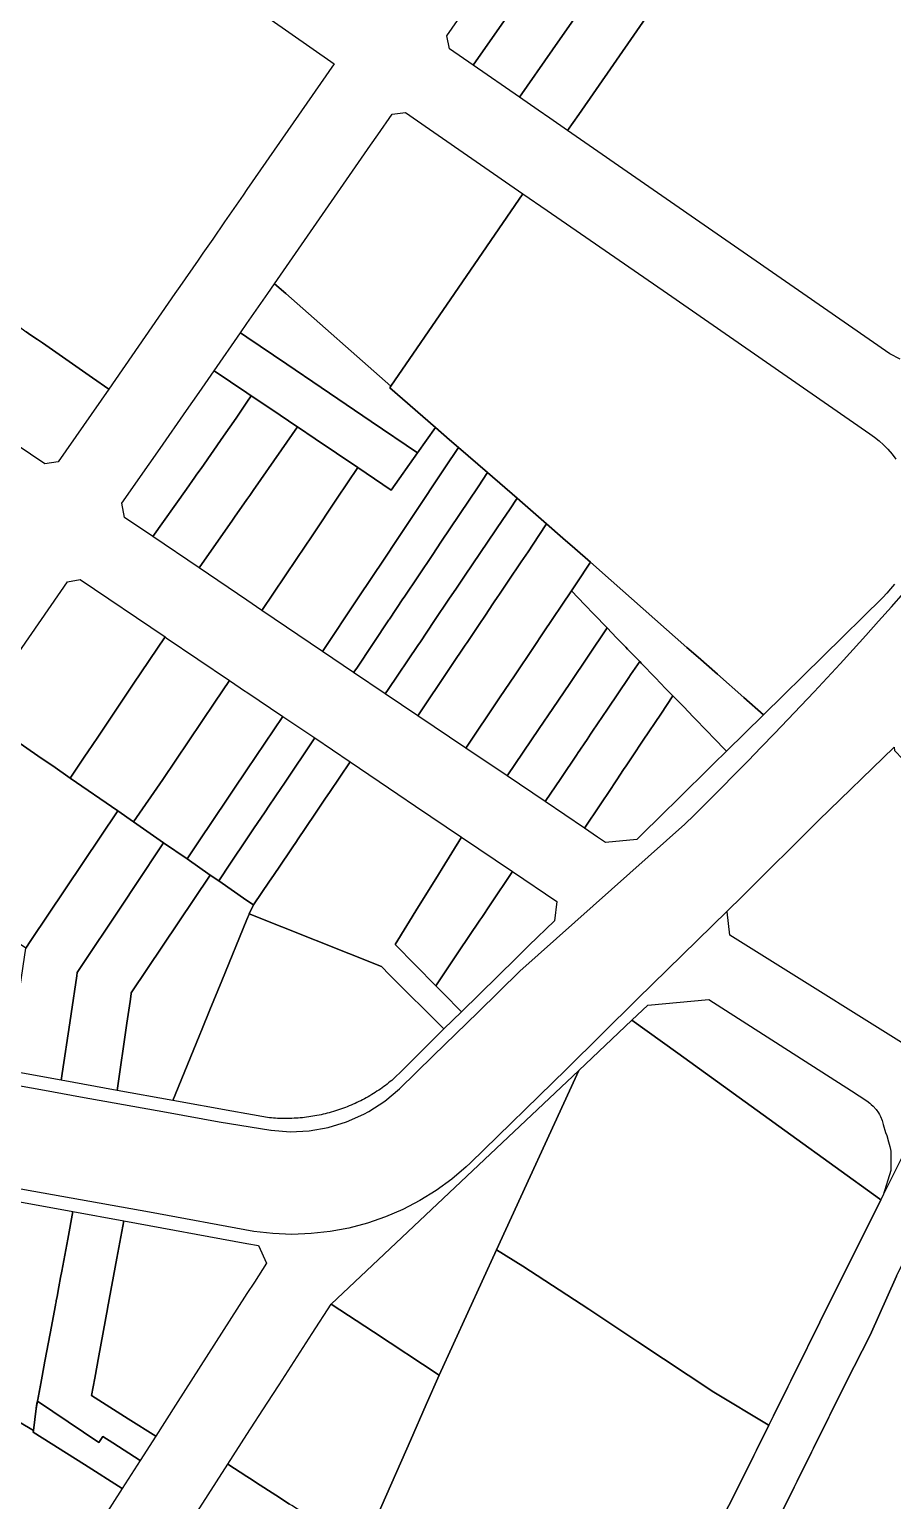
# Model space of a CAD drawing. Header units: metres. Extents: x 3 to 1005126, y 39 to 4383651.
# Drawn here: x 490871.9 to 491007.3, y 4370606 to 4370836.7 of the extents above; entities that cross this region are included whole.
import ezdxf

# ---------------------------------------------------------------- set-up
doc = ezdxf.new("R2010")
doc.units = ezdxf.units.M
doc.header["$MEASUREMENT"] = 0
doc.layers.add('TM_Llucmajor', color=7, linetype='Continuous')

msp = doc.modelspace()

# ---------------------------------------------------------------- linework, layer by layer
at = {"layer": 'TM_Llucmajor', "linetype": 'Continuous', "flags": 128}
for points in [[(490941.49, 4370831.04), (490937.74, 4370833.62), (490937.33, 4370835.65), (490949.69, 4370853.41), (490953.25, 4370850.93), (490954.67, 4370849.95), (490954.57, 4370849.81), (490952.98, 4370847.52), (490951.31, 4370845.13), (490950.75, 4370844.33), (490949, 4370841.81), (490946.7, 4370838.51), (490941.49, 4370831.04)], [(490941.49, 4370831.04), (490946.7, 4370838.51), (490949, 4370841.81), (490950.75, 4370844.33), (490951.31, 4370845.13), (490952.98, 4370847.52), (490954.57, 4370849.81), (490954.67, 4370849.95), (490956.95, 4370848.36), (490958.51, 4370847.27), (490961.92, 4370844.9), (490956.23, 4370836.76), (490953.93, 4370833.47), (490948.73, 4370826.03), (490941.49, 4370831.04)], [(490948.73, 4370826.03), (490953.93, 4370833.47), (490956.23, 4370836.76), (490961.92, 4370844.9), (490962.29, 4370844.64), (490963.04, 4370844.12), (490966.22, 4370841.91), (490967.26, 4370841.18), (490969.41, 4370839.69), (490958.03, 4370823.32), (490956.29, 4370820.82), (490953.48, 4370822.75), (490951.68, 4370824.01), (490948.73, 4370826.03)], [(490912.09, 4370795.24), (490910.34, 4370796.78), (490925.4, 4370818.5), (490926.53, 4370820.12), (490928.79, 4370823.38), (490930.84, 4370823.62), (490934.65, 4370821), (490949.27, 4370810.9), (490938.53, 4370795.23), (490928.57, 4370780.72), (490912.09, 4370795.24)], [(490906, 4370788.42), (490905.01, 4370789.09), (490906, 4370790.52), (490909.27, 4370795.24), (490910.34, 4370796.78), (490912.09, 4370795.24), (490928.57, 4370780.72), (490928.4, 4370780.47), (490935.55, 4370774.26), (490932.75, 4370770.28), (490925.5, 4370775.19), (490917.66, 4370780.51), (490912.25, 4370784.18), (490906, 4370788.42)], [(490860.35, 4370777.89), (490856.48, 4370780.49), (490860.57, 4370786.28), (490861.03, 4370786.93), (490865.54, 4370793.31), (490868.82, 4370791.03), (490869.99, 4370790.22), (490870.96, 4370789.54), (490871.38, 4370789.25), (490872.12, 4370788.74), (490873.16, 4370788.02), (490873.92, 4370787.49), (490881.76, 4370782.05), (490884.32, 4370780.27), (490876.41, 4370768.88), (490874.28, 4370768.54), (490863.02, 4370776.1), (490860.35, 4370777.89)], [(490906, 4370779.66), (490900.87, 4370783.11), (490905.01, 4370789.09), (490906, 4370788.42), (490912.25, 4370784.18), (490917.66, 4370780.51), (490925.5, 4370775.19), (490932.75, 4370770.28), (490928.63, 4370764.43), (490923.38, 4370767.96), (490916.69, 4370772.46), (490913.92, 4370774.33), (490913.82, 4370774.4), (490911.2, 4370776.16), (490908.19, 4370778.19), (490906.67, 4370779.21), (490906, 4370779.66)], [(490891.23, 4370757.13), (490886.79, 4370760.14), (490886.39, 4370762.35), (490890.66, 4370768.47), (490892.39, 4370770.95), (490896.53, 4370776.88), (490898.52, 4370779.73), (490900.87, 4370783.11), (490906, 4370779.66), (490906.67, 4370779.21), (490906, 4370778.23), (490904.29, 4370775.72), (490902.31, 4370772.87), (490898.8, 4370767.83), (490898.16, 4370766.92), (490897.82, 4370766.43), (490896.51, 4370764.55), (490891.23, 4370757.13)], [(490898.51, 4370752.21), (490891.23, 4370757.13), (490896.51, 4370764.55), (490897.82, 4370766.43), (490898.16, 4370766.92), (490898.8, 4370767.83), (490902.31, 4370772.87), (490904.29, 4370775.72), (490906, 4370778.23), (490906.67, 4370779.21), (490908.19, 4370778.19), (490911.2, 4370776.16), (490913.82, 4370774.4), (490913.92, 4370774.33), (490911.43, 4370770.76), (490906.99, 4370764.38), (490906.45, 4370763.6), (490906, 4370762.96), (490904.06, 4370760.18), (490903.74, 4370759.71), (490898.51, 4370752.21)], [(490906, 4370747.14), (490898.51, 4370752.21), (490903.74, 4370759.71), (490904.06, 4370760.18), (490906, 4370762.96), (490906.45, 4370763.6), (490906.99, 4370764.38), (490911.43, 4370770.76), (490913.92, 4370774.33), (490916.69, 4370772.46), (490923.38, 4370767.96), (490920.16, 4370763.14), (490916.21, 4370757.23), (490913.81, 4370753.69), (490908.32, 4370745.57), (490906, 4370747.14)], [(490917.83, 4370739.13), (490908.32, 4370745.57), (490913.81, 4370753.69), (490916.21, 4370757.23), (490920.16, 4370763.14), (490923.38, 4370767.96), (490928.63, 4370764.43), (490932.75, 4370770.28), (490935.55, 4370774.26), (490937.78, 4370772.33), (490939.18, 4370771.11), (490938.32, 4370769.83), (490937.89, 4370769.18), (490931.23, 4370759.21), (490929.65, 4370756.84), (490927.4, 4370753.46), (490925.69, 4370750.9), (490923.32, 4370747.36), (490917.83, 4370739.13)], [(490922.73, 4370735.81), (490917.83, 4370739.13), (490923.32, 4370747.36), (490925.69, 4370750.9), (490927.4, 4370753.46), (490929.65, 4370756.84), (490931.23, 4370759.21), (490937.89, 4370769.18), (490938.32, 4370769.83), (490939.18, 4370771.11), (490943.73, 4370767.16), (490942.24, 4370764.94), (490936.43, 4370756.27), (490935.13, 4370754.33), (490930.63, 4370747.62), (490930.46, 4370747.36), (490928.35, 4370744.2), (490928.26, 4370744.07), (490923.21, 4370736.52), (490922.73, 4370735.81)], [(490927.68, 4370732.46), (490922.73, 4370735.81), (490923.21, 4370736.52), (490928.26, 4370744.07), (490928.35, 4370744.2), (490930.46, 4370747.36), (490930.63, 4370747.62), (490935.13, 4370754.33), (490936.43, 4370756.27), (490942.24, 4370764.94), (490943.73, 4370767.16), (490948.36, 4370763.14), (490947.15, 4370761.35), (490946.11, 4370759.81), (490941.44, 4370752.88), (490940.14, 4370750.95), (490939.49, 4370749.99), (490938.74, 4370748.88), (490937.78, 4370747.46), (490935.33, 4370743.81), (490933.2, 4370740.65), (490932.79, 4370740.05), (490928.16, 4370733.17), (490927.68, 4370732.46)], [(490932.78, 4370729.03), (490927.68, 4370732.46), (490928.16, 4370733.17), (490932.79, 4370740.05), (490933.2, 4370740.65), (490935.33, 4370743.81), (490937.78, 4370747.46), (490938.74, 4370748.88), (490939.49, 4370749.99), (490940.14, 4370750.95), (490941.44, 4370752.88), (490946.11, 4370759.81), (490947.15, 4370761.35), (490948.36, 4370763.14), (490953, 4370759.11), (490951.77, 4370757.28), (490950.08, 4370754.77), (490949.02, 4370753.19), (490948.05, 4370751.75), (490947.91, 4370751.54), (490945.48, 4370747.93), (490945.35, 4370747.73), (490944.68, 4370746.74), (490944.57, 4370746.57), (490943.4, 4370744.83), (490942.41, 4370743.36), (490940.51, 4370740.53), (490940.23, 4370740.12), (490938.07, 4370736.9), (490937.89, 4370736.62), (490932.78, 4370729.03)], [(490940.32, 4370723.96), (490932.78, 4370729.03), (490937.89, 4370736.62), (490938.07, 4370736.9), (490940.23, 4370740.12), (490940.51, 4370740.53), (490942.41, 4370743.36), (490943.4, 4370744.83), (490944.57, 4370746.57), (490944.68, 4370746.74), (490945.35, 4370747.73), (490945.48, 4370747.93), (490947.91, 4370751.54), (490948.05, 4370751.75), (490949.02, 4370753.19), (490950.08, 4370754.77), (490951.77, 4370757.28), (490953, 4370759.11), (490955.54, 4370756.9), (490957.44, 4370755.25), (490959.9, 4370753.12), (490957.61, 4370749.71), (490956.88, 4370748.62), (490952.46, 4370742.05), (490950.93, 4370739.77), (490948.04, 4370735.47), (490945.61, 4370731.84), (490940.32, 4370723.96)], [(490959.01, 4370746.42), (490956.88, 4370748.62), (490957.61, 4370749.71), (490959.9, 4370753.12), (490963.13, 4370750.27), (490975.01, 4370739.77), (490976.74, 4370738.25), (490979.8, 4370735.55), (490983.94, 4370731.89), (490987, 4370729.19), (490981.2, 4370723.48), (490979.11, 4370725.63), (490978.32, 4370726.45), (490975.99, 4370728.87), (490974.5, 4370730.42), (490972.81, 4370732.16), (490971.66, 4370733.34), (490970.05, 4370735), (490967.82, 4370737.31), (490967.59, 4370737.55), (490965.7, 4370739.5), (490965.43, 4370739.79), (490963.98, 4370741.28), (490962.5, 4370742.81), (490960.4, 4370744.98), (490959.01, 4370746.42)], [(490873.74, 4370722.41), (490870.98, 4370724.31), (490863.58, 4370729.43), (490877.84, 4370750.03), (490879.85, 4370750.42), (490893.15, 4370741.4), (490888.17, 4370733.98), (490887.53, 4370733.03), (490885.34, 4370729.78), (490884.69, 4370728.81), (490882.6, 4370725.69), (490881.04, 4370723.38), (490880.58, 4370722.69), (490878.28, 4370719.27), (490875.53, 4370721.17), (490873.74, 4370722.41)], [(490946.81, 4370719.6), (490940.32, 4370723.96), (490945.61, 4370731.84), (490948.04, 4370735.47), (490950.93, 4370739.77), (490952.46, 4370742.05), (490956.88, 4370748.62), (490959.01, 4370746.42), (490960.4, 4370744.98), (490962.5, 4370742.81), (490956.62, 4370734.1), (490953.97, 4370730.18), (490951.84, 4370727.04), (490946.81, 4370719.6)], [(490885.74, 4370714.11), (490878.28, 4370719.27), (490880.58, 4370722.69), (490881.04, 4370723.38), (490882.6, 4370725.69), (490884.69, 4370728.81), (490885.34, 4370729.78), (490887.53, 4370733.03), (490888.17, 4370733.98), (490893.15, 4370741.4), (490893.33, 4370741.28), (490903.26, 4370734.58), (490900.97, 4370731.19), (490892.79, 4370719.07), (490888.2, 4370712.41), (490885.74, 4370714.11)], [(490952.75, 4370715.59), (490946.81, 4370719.6), (490951.84, 4370727.04), (490953.97, 4370730.18), (490956.62, 4370734.1), (490962.5, 4370742.81), (490963.98, 4370741.28), (490965.43, 4370739.79), (490965.7, 4370739.5), (490967.59, 4370737.55), (490966.16, 4370735.44), (490965.91, 4370735.06), (490962.53, 4370730.06), (490960.2, 4370726.61), (490959.89, 4370726.16), (490959.34, 4370725.34), (490957.85, 4370723.14), (490957.78, 4370723.03), (490955.21, 4370719.23), (490952.75, 4370715.59)], [(490958.92, 4370711.42), (490952.75, 4370715.59), (490955.21, 4370719.23), (490957.78, 4370723.03), (490957.85, 4370723.14), (490959.34, 4370725.34), (490959.89, 4370726.16), (490960.2, 4370726.61), (490962.53, 4370730.06), (490965.91, 4370735.06), (490966.16, 4370735.44), (490967.59, 4370737.55), (490967.82, 4370737.31), (490970.05, 4370735), (490971.66, 4370733.34), (490972.81, 4370732.16), (490970.9, 4370729.31), (490968.15, 4370725.2), (490966.42, 4370722.61), (490965.47, 4370721.2), (490965.06, 4370720.59), (490964.01, 4370719.02), (490963.67, 4370718.51), (490962.99, 4370717.5), (490961.38, 4370715.1), (490958.92, 4370711.42)], [(490892.92, 4370709.14), (490888.2, 4370712.41), (490892.79, 4370719.07), (490900.97, 4370731.19), (490903.26, 4370734.58), (490905.79, 4370732.87), (490906, 4370732.73), (490911.61, 4370728.94), (490906, 4370720.58), (490903.83, 4370717.35), (490902.99, 4370716.1), (490898.41, 4370709.27), (490896.61, 4370706.59), (490892.92, 4370709.14)], [(490960.99, 4370710.02), (490958.92, 4370711.42), (490961.38, 4370715.1), (490962.99, 4370717.5), (490963.67, 4370718.51), (490964.01, 4370719.02), (490965.06, 4370720.59), (490965.47, 4370721.2), (490966.42, 4370722.61), (490968.15, 4370725.2), (490970.9, 4370729.31), (490972.81, 4370732.16), (490974.5, 4370730.42), (490975.99, 4370728.87), (490978.32, 4370726.45), (490979.11, 4370725.63), (490981.2, 4370723.48), (490979.17, 4370721.48), (490973.25, 4370715.66), (490971.54, 4370713.98), (490970.9, 4370713.35), (490967.97, 4370710.48), (490967.12, 4370709.63), (490962.24, 4370709.18), (490960.99, 4370710.02)], [(490864.13, 4370697.52), (490848.78, 4370708.09), (490851.29, 4370711.72), (490853.88, 4370715.45), (490858.44, 4370722.02), (490863.58, 4370729.43), (490870.98, 4370724.31), (490873.74, 4370722.41), (490875.53, 4370721.17), (490878.28, 4370719.27), (490885.74, 4370714.11), (490872.1, 4370693.78), (490871.3, 4370692.58), (490867.99, 4370694.86), (490867.2, 4370695.4), (490864.13, 4370697.52)], [(490900.25, 4370704.07), (490896.61, 4370706.59), (490898.41, 4370709.27), (490902.99, 4370716.1), (490903.83, 4370717.35), (490906, 4370720.58), (490911.61, 4370728.94), (490916.62, 4370725.56), (490911.76, 4370718.33), (490911.41, 4370717.81), (490909.44, 4370714.88), (490908.83, 4370713.98), (490907.05, 4370711.33), (490906.1, 4370709.92), (490906, 4370709.77), (490903.41, 4370705.91), (490901.57, 4370703.16), (490900.25, 4370704.07)], [(490906, 4370700.1), (490901.57, 4370703.16), (490903.41, 4370705.91), (490906, 4370709.77), (490906.1, 4370709.92), (490907.05, 4370711.33), (490908.83, 4370713.98), (490909.44, 4370714.88), (490911.41, 4370717.81), (490911.76, 4370718.33), (490916.62, 4370725.56), (490922.18, 4370721.81), (490918.94, 4370717.01), (490918.34, 4370716.12), (490918.23, 4370715.95), (490916.95, 4370714.07), (490915.01, 4370711.19), (490914.13, 4370709.89), (490913.54, 4370709.01), (490913.31, 4370708.67), (490912.34, 4370707.23), (490911.66, 4370706.22), (490911.24, 4370705.6), (490910.16, 4370704), (490909.55, 4370703.11), (490907.04, 4370699.38), (490906, 4370700.1)], [(491015.37, 4370673.63), (490981.75, 4370694.64), (490981.33, 4370698.29), (490981.31, 4370698.4), (490983.74, 4370700.78), (490995.67, 4370712.65), (491007.45, 4370724.06), (491007.52, 4370724.12), (491007.54, 4370723.59), (491008.84, 4370722.24), (491013.51, 4370717.39), (491024.73, 4370705.71), (491028.23, 4370702.07), (491028.44, 4370701.87), (491025.77, 4370696.07), (491017.22, 4370677.53), (491015.37, 4370673.63)], [(490928.38, 4370688.44), (490927.11, 4370689.71), (490906.37, 4370697.99), (490907.04, 4370699.38), (490909.55, 4370703.11), (490910.16, 4370704), (490911.24, 4370705.6), (490911.66, 4370706.22), (490912.34, 4370707.23), (490913.31, 4370708.67), (490913.54, 4370709.01), (490914.13, 4370709.89), (490915.01, 4370711.19), (490916.95, 4370714.07), (490918.23, 4370715.95), (490918.34, 4370716.12), (490918.94, 4370717.01), (490922.18, 4370721.81), (490929.68, 4370716.74), (490932.41, 4370714.89), (490939.66, 4370709.99), (490936.61, 4370705.07), (490936.05, 4370704.16), (490935.09, 4370702.62), (490932.91, 4370699.11), (490929.22, 4370693.16), (490935.61, 4370686.71), (490936.75, 4370685.56), (490939.65, 4370682.63), (490936.89, 4370679.93), (490928.38, 4370688.44)], [(490876.88, 4370671.9), (490868.49, 4370673.42), (490869.92, 4370683.18), (490870.36, 4370686.2), (490870.41, 4370686.57), (490871.3, 4370692.58), (490872.1, 4370693.78), (490885.74, 4370714.11), (490888.2, 4370712.41), (490892.92, 4370709.14), (490888.45, 4370702.42), (490886.62, 4370699.66), (490879.38, 4370688.78), (490879.3, 4370688.26), (490878.42, 4370682.33), (490878.36, 4370681.93), (490876.88, 4370671.9)], [(490885.67, 4370670.31), (490876.88, 4370671.9), (490878.36, 4370681.93), (490878.42, 4370682.33), (490879.3, 4370688.26), (490879.38, 4370688.78), (490886.62, 4370699.66), (490888.45, 4370702.42), (490892.92, 4370709.14), (490896.61, 4370706.59), (490900.25, 4370704.07), (490887.86, 4370685.6), (490887.84, 4370685.43), (490887.67, 4370684.26), (490887.18, 4370680.85), (490885.67, 4370670.31)], [(490935.61, 4370686.71), (490929.22, 4370693.16), (490932.91, 4370699.11), (490935.09, 4370702.62), (490936.05, 4370704.16), (490936.61, 4370705.07), (490939.66, 4370709.99), (490947.63, 4370704.6), (490944.14, 4370699.41), (490942.81, 4370697.43), (490942.52, 4370696.99), (490939.2, 4370692.05), (490937.19, 4370689.07), (490935.61, 4370686.71)], [(490894.37, 4370668.73), (490885.67, 4370670.31), (490887.18, 4370680.85), (490887.67, 4370684.26), (490887.84, 4370685.43), (490887.86, 4370685.6), (490900.25, 4370704.07), (490901.57, 4370703.16), (490906, 4370700.1), (490907.04, 4370699.38), (490906.37, 4370697.99), (490906.34, 4370697.93), (490906, 4370697.1), (490902.05, 4370687.47), (490900.19, 4370682.94), (490898.96, 4370679.94), (490898.51, 4370678.83), (490894.37, 4370668.73)], [(490936.75, 4370685.56), (490935.61, 4370686.71), (490937.19, 4370689.07), (490939.2, 4370692.05), (490942.52, 4370696.99), (490942.81, 4370697.43), (490944.14, 4370699.41), (490947.63, 4370704.6), (490954.59, 4370699.9), (490954.21, 4370696.89), (490950.23, 4370693), (490948.21, 4370691.02), (490939.65, 4370682.63), (490936.75, 4370685.56)], [(490903.65, 4370667.05), (490894.37, 4370668.73), (490898.51, 4370678.83), (490898.96, 4370679.94), (490900.19, 4370682.94), (490902.05, 4370687.47), (490906, 4370697.1), (490906.34, 4370697.93), (490906.37, 4370697.99), (490927.11, 4370689.71), (490928.38, 4370688.44), (490936.89, 4370679.93), (490930.63, 4370673.75), (490928.72, 4370671.87), (490928.47, 4370671.67), (490928.22, 4370671.47), (490927.97, 4370671.27), (490927.71, 4370671.08), (490927.45, 4370670.89), (490927.19, 4370670.7), (490926.93, 4370670.52), (490926.66, 4370670.34), (490926.39, 4370670.16), (490926.12, 4370669.98), (490925.84, 4370669.81), (490925.56, 4370669.64), (490925.28, 4370669.47), (490925, 4370669.31), (490924.71, 4370669.15), (490924.43, 4370668.99), (490924.14, 4370668.84), (490923.84, 4370668.69), (490923.55, 4370668.54), (490923.25, 4370668.4), (490922.95, 4370668.26), (490922.65, 4370668.13), (490922.35, 4370667.99), (490922.04, 4370667.87), (490921.74, 4370667.74), (490921.43, 4370667.62), (490921.12, 4370667.51), (490920.81, 4370667.39), (490920.5, 4370667.29), (490920.18, 4370667.18), (490919.87, 4370667.08), (490919.55, 4370666.98), (490919.23, 4370666.89), (490918.91, 4370666.8), (490918.59, 4370666.72), (490918.27, 4370666.64), (490917.95, 4370666.56), (490917.63, 4370666.49), (490917.3, 4370666.42), (490916.98, 4370666.36), (490916.65, 4370666.3), (490916.33, 4370666.24), (490916, 4370666.19), (490915.68, 4370666.14), (490915.35, 4370666.1), (490915.02, 4370666.06), (490914.7, 4370666.02), (490914.37, 4370665.99), (490914.04, 4370665.97), (490913.72, 4370665.94), (490913.39, 4370665.93), (490913.06, 4370665.91), (490912.74, 4370665.9), (490912.41, 4370665.89), (490912.09, 4370665.89), (490911.76, 4370665.89), (490911.44, 4370665.9), (490911.12, 4370665.91), (490910.8, 4370665.92), (490910.47, 4370665.94), (490910.15, 4370665.96), (490909.84, 4370665.99), (490909.52, 4370666.02), (490909.2, 4370666.05), (490906, 4370666.63), (490903.65, 4370667.05)], [(491006.99, 4370657.73), (491005.76, 4370653.86), (491005.45, 4370653.24), (491005.4, 4370653.15), (491005.2, 4370653.28), (490991.29, 4370663.33), (490973.57, 4370676.14), (490966.37, 4370681.33), (490968.85, 4370683.67), (490978.43, 4370684.55), (491000.83, 4370670.25), (491003.22, 4370668.64), (491003.68, 4370668.3), (491003.91, 4370668.11), (491004.22, 4370667.82), (491004.66, 4370667.33), (491005.03, 4370666.79), (491005.2, 4370666.5), (491005.34, 4370666.2), (491005.6, 4370665.59), (491005.8, 4370664.97), (491006.17, 4370663.71), (491006.33, 4370663.23), (491006.64, 4370662.26), (491006.84, 4370661.53), (491006.94, 4370661.04), (491006.97, 4370660.79), (491006.98, 4370660.42), (491006.99, 4370657.73)], [(490993.84, 4370629.96), (490987.83, 4370617.81), (490987.76, 4370617.86), (490979.22, 4370623.01), (490967.32, 4370630.88), (490959.63, 4370636.01), (490949.26, 4370642.73), (490945.14, 4370645.28), (490958.03, 4370673.44), (490966.37, 4370681.33), (490973.57, 4370676.14), (490991.29, 4370663.33), (491005.2, 4370653.28), (491005.4, 4370653.15), (490995.86, 4370633.97), (490993.94, 4370630.12), (490993.84, 4370629.96)], [(490925.82, 4370632.42), (490919.21, 4370636.76), (490958.03, 4370673.44), (490945.14, 4370645.28), (490936.15, 4370625.64), (490925.82, 4370632.42)], [(490883.38, 4370616.05), (490882.75, 4370615.07), (490873.14, 4370621.6), (490873.65, 4370624.32), (490873.87, 4370625.49), (490874.31, 4370627.87), (490875.12, 4370632.18), (490875.96, 4370636.65), (490875.98, 4370636.74), (490876.06, 4370637.16), (490876.09, 4370637.33), (490876.21, 4370638.01), (490876.49, 4370639.49), (490876.77, 4370640.99), (490876.95, 4370641.96), (490877.1, 4370642.77), (490877.89, 4370646.98), (490878.7, 4370651.3), (490886.7, 4370649.84), (490885.61, 4370643.98), (490884.15, 4370636.1), (490884.14, 4370636.03), (490882.78, 4370628.67), (490882.13, 4370625.19), (490881.63, 4370622.48), (490887.37, 4370618.83), (490891.69, 4370616.08), (490889.25, 4370612.28), (490884.96, 4370615.03), (490883.38, 4370616.05)], [(490887.37, 4370618.83), (490881.63, 4370622.48), (490882.13, 4370625.19), (490882.78, 4370628.67), (490884.14, 4370636.03), (490884.15, 4370636.1), (490885.61, 4370643.98), (490886.7, 4370649.84), (490906, 4370646.31), (490907.8, 4370645.98), (490909.06, 4370643.2), (490907.16, 4370640.24), (490906, 4370638.43), (490894.81, 4370620.95), (490891.69, 4370616.08), (490887.37, 4370618.83)], [(491010.38, 4370643.91), (491060.62, 4370606.84), (491050.66, 4370562.68), (491047.79, 4370553.41), (491044.64, 4370543.26), (491038.53, 4370547.46), (491023.31, 4370558.6), (491001.58, 4370574.09), (490983.78, 4370587.05), (490982.04, 4370588.36), (491000, 4370624.54), (491003.73, 4370631.94), (491007.85, 4370641.19), (491009.52, 4370644.55), (491010.38, 4370643.91)], [(490906, 4370609.77), (490903, 4370611.71), (490906, 4370616.35), (490909.19, 4370621.28), (490911.03, 4370624.11), (490916.24, 4370632.17), (490919.21, 4370636.76), (490925.82, 4370632.42), (490936.15, 4370625.64), (490934.12, 4370621.03), (490931.64, 4370615.39), (490924.04, 4370598.09), (490921.65, 4370599.64), (490918.78, 4370601.5), (490915.53, 4370603.6), (490913.04, 4370605.21), (490912.67, 4370605.45), (490910.55, 4370606.82), (490907.52, 4370608.79), (490906.84, 4370609.23), (490906, 4370609.77)], [(490889.25, 4370612.28), (490886.45, 4370607.9), (490880.53, 4370611.63), (490872.47, 4370616.72), (490872.5, 4370616.96), (490872.92, 4370620.41), (490873.01, 4370620.89), (490873.11, 4370621.45), (490873.14, 4370621.6), (490882.75, 4370615.07), (490883.38, 4370616.05), (490884.96, 4370615.03), (490889.25, 4370612.28)], [(490859.86, 4370605.65), (490858.28, 4370606.64), (490861.58, 4370611.78), (490862.77, 4370613.64), (490864.11, 4370615.73), (490864.21, 4370615.88), (490867.04, 4370620.3), (490869.4, 4370618.86), (490870.31, 4370618.3), (490872.5, 4370616.96), (490872.47, 4370616.72), (490880.53, 4370611.63), (490886.45, 4370607.9), (490877.83, 4370594.43), (490871.32, 4370598.49), (490863.72, 4370603.24), (490862.34, 4370604.1), (490859.86, 4370605.65)]]:
    msp.add_lwpolyline(points, close=True, dxfattribs=at)
for points in [[(490906, 4370840.82), (490919.69, 4370831.25), (490906, 4370811.53), (490905.41, 4370810.67), (490902.49, 4370806.46), (490900.64, 4370803.79), (490899.1, 4370801.57), (490898.34, 4370800.48), (490895.48, 4370796.36), (490894.7, 4370795.24), (490884.32, 4370780.27), (490881.76, 4370782.05), (490873.92, 4370787.49), (490873.16, 4370788.02), (490872.12, 4370788.74), (490871.38, 4370789.25)], [(491008.44, 4370784.96), (491006.8, 4370785.79), (490993.17, 4370795.23), (490956.29, 4370820.82), (490956.29, 4370820.82), (490958.03, 4370823.32), (490969.41, 4370839.69)], [(491007.55, 4370749.66), (491006.95, 4370748.93), (491006.34, 4370748.24), (491005.7, 4370747.61), (490987, 4370729.19), (490983.94, 4370731.89), (490979.8, 4370735.55), (490976.74, 4370738.25), (490975.01, 4370739.77), (490963.13, 4370750.27), (490959.9, 4370753.12), (490957.44, 4370755.25), (490955.54, 4370756.9), (490953, 4370759.11), (490948.36, 4370763.14), (490943.73, 4370767.16), (490939.18, 4370771.11), (490937.78, 4370772.33), (490935.55, 4370774.26), (490935.55, 4370774.26), (490928.4, 4370780.47), (490928.57, 4370780.72), (490938.53, 4370795.23), (490949.27, 4370810.9), (490953.08, 4370808.27), (490971.93, 4370795.23), (491003.71, 4370773.25), (491004.44, 4370772.72), (491005.15, 4370772.14), (491005.85, 4370771.51), (491006.52, 4370770.82), (491007.17, 4370770.08), (491007.78, 4370769.29)], [(490815.41, 4370680.91), (490874.27, 4370670.32), (490879.89, 4370669.31), (490893.38, 4370666.9), (490901.63, 4370665.37), (490909.77, 4370664.05), (490909.78, 4370664.05), (490912.77, 4370663.83), (490915.77, 4370663.98), (490918.72, 4370664.49), (490921.59, 4370665.36), (490924.33, 4370666.57), (490925.12, 4370667), (490927.64, 4370668.63), (490929.93, 4370670.56), (490935.22, 4370675.73), (490942.24, 4370682.59), (490948.8, 4370689.02), (490974.67, 4370712.02), (490976.12, 4370713.44), (490978.25, 4370715.55), (490980.37, 4370717.67), (490982.48, 4370719.81), (490984.58, 4370721.95), (490986.67, 4370724.1), (490988.76, 4370726.26), (490990.83, 4370728.43), (490992.89, 4370730.6), (490994.94, 4370732.79), (490996.99, 4370734.99), (490999.02, 4370737.19), (491001.05, 4370739.41), (491003.06, 4370741.63), (491005.06, 4370743.86), (491007.06, 4370746.1), (491009.03, 4370748.34)], [(491007.45, 4370724.06), (490995.67, 4370712.65), (490983.74, 4370700.78), (490967.22, 4370684.61), (490956.11, 4370673.63), (490941.01, 4370658.89), (490940.4, 4370658.31), (490938.11, 4370656.38), (490935.68, 4370654.62), (490933.13, 4370653.04), (490930.47, 4370651.65), (490927.71, 4370650.47), (490924.88, 4370649.49), (490921.98, 4370648.72), (490919.03, 4370648.17), (490916.05, 4370647.84), (490913.05, 4370647.73), (490910.05, 4370647.84), (490907.07, 4370648.17), (490890.72, 4370651.21), (490803.2, 4370666.81)], [(490975.09, 4370592.46), (490983.17, 4370608.42), (490993.94, 4370630.12), (490995.86, 4370633.97), (491005.45, 4370653.24), (491012.23, 4370666.73)], [(490869.79, 4370652.93), (490878.7, 4370651.3), (490877.89, 4370646.98), (490877.1, 4370642.77), (490876.95, 4370641.96), (490876.77, 4370640.99), (490876.49, 4370639.49), (490876.21, 4370638.01), (490876.09, 4370637.33), (490876.06, 4370637.16), (490875.98, 4370636.74), (490875.96, 4370636.65), (490875.12, 4370632.18), (490874.31, 4370627.87), (490873.87, 4370625.49), (490873.65, 4370624.32), (490872.92, 4370620.41), (490872.5, 4370616.96), (490870.31, 4370618.3)], [(490924.04, 4370598.09), (490931.64, 4370615.39), (490934.12, 4370621.03), (490936.15, 4370625.64), (490945.14, 4370645.28), (490949.26, 4370642.73), (490959.63, 4370636.01), (490967.32, 4370630.88), (490979.22, 4370623.01), (490987.76, 4370617.86), (490987.83, 4370617.81), (490987.83, 4370617.81), (490983.17, 4370608.42), (490975.09, 4370592.46)], [(491007.85, 4370641.19), (491003.73, 4370631.94), (491000, 4370624.54), (490978.17, 4370580.56)], [(490898.15, 4370604.13), (490903, 4370611.71), (490906, 4370609.77), (490906.84, 4370609.23), (490907.52, 4370608.79), (490910.55, 4370606.82), (490912.67, 4370605.45)]]:
    msp.add_lwpolyline(points, dxfattribs=at)

doc.saveas('drawing.dxf')
